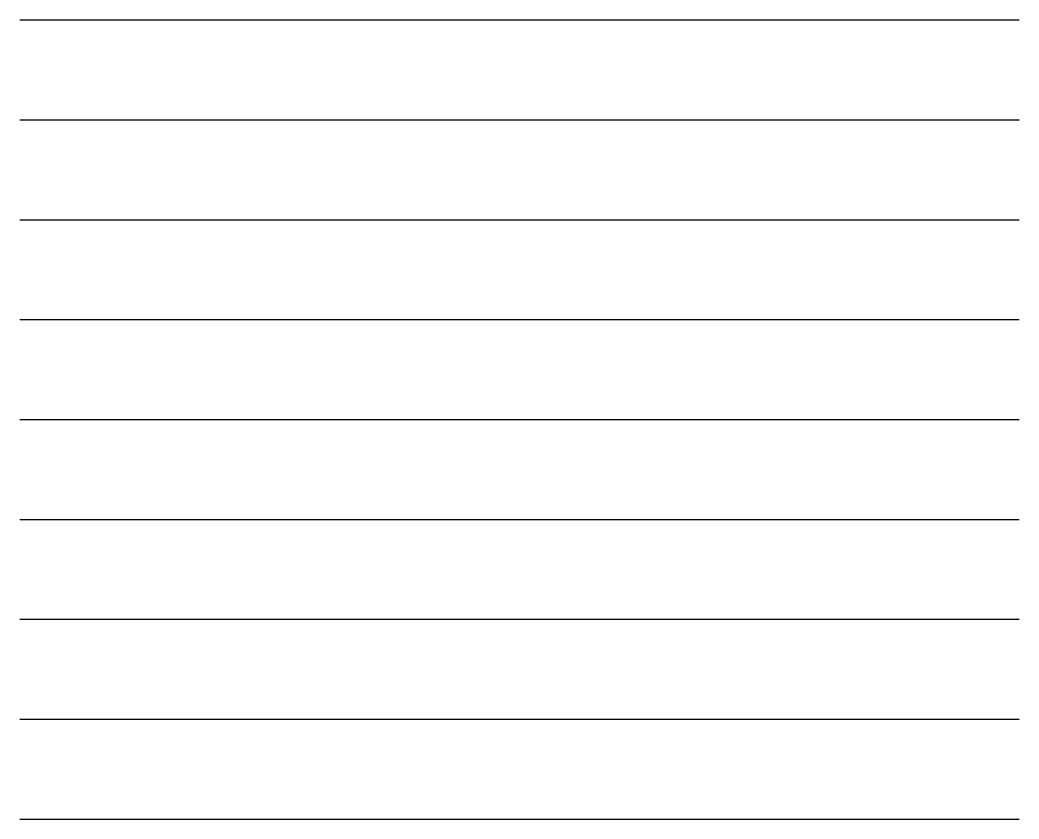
# Model space of a CAD drawing. Header units: millimetres. Extents: x 0 to 10, y -8 to 0.
import ezdxf

# ---------------------------------------------------------------- set-up
doc = ezdxf.new("R2010")
doc.units = ezdxf.units.MM
doc.layers.add('Green layer', color=3, linetype='Continuous')

msp = doc.modelspace()

# ---------------------------------------------------------------- linework, layer by layer
at = {"layer": 'Green layer'}
for p, q in [((0, 0), (10, 0)), ((0, -1), (10, -1))]:
    msp.add_line(p, q, dxfattribs=at)
at = {"layer": 'Green layer', "color": 1}
msp.add_line((0, -2), (10, -2), dxfattribs=at)
at = {"layer": 'Green layer', "color": 5}
msp.add_line((0, -3), (10, -3), dxfattribs=at)
at = {"layer": 'Green layer', "color": 5, "true_color": 0xff8000}
msp.add_line((0, -4), (10, -4), dxfattribs=at)
at = {"layer": 'Green layer', "color": 7}
msp.add_line((0, -5), (10, -5), dxfattribs=at)
at = {"layer": 'Green layer', "color": 0}
for p, q in [((0, -6), (10, -6)), ((0, -7), (10, -7))]:
    msp.add_line(p, q, dxfattribs=at)
at = {"layer": 'Green layer', "color": 257}
msp.add_line((0, -8), (10, -8), dxfattribs=at)

doc.saveas('drawing.dxf')
